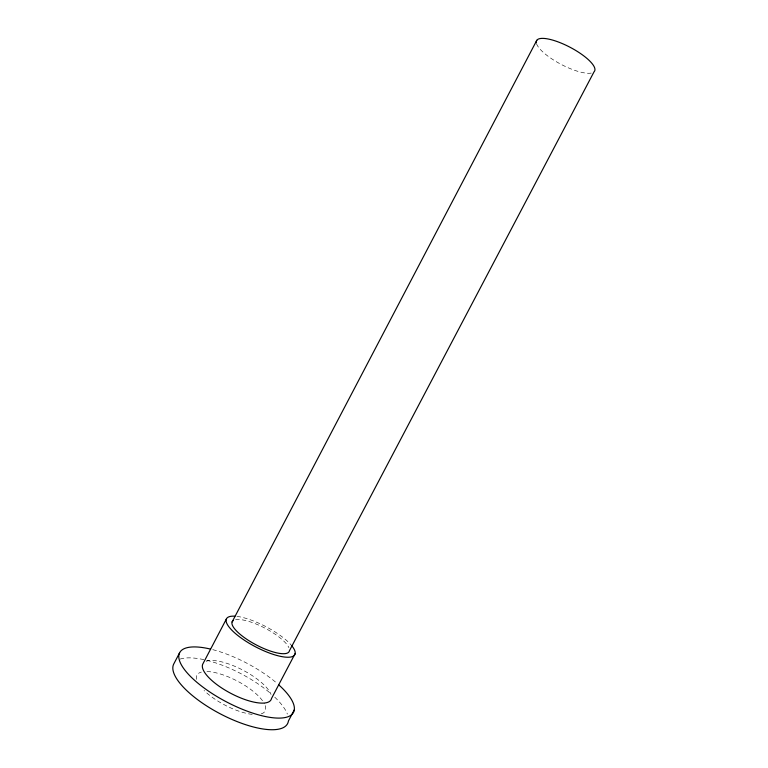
<?xml version="1.0" encoding="UTF-8"?>
<svg xmlns="http://www.w3.org/2000/svg" width="768" height="768" viewBox="0 0 768 768"><rect width="100%" height="100%" fill="white"/><g stroke="black" fill="none" stroke-linecap="round" stroke-linejoin="round"><path stroke-width="0.58" stroke-dasharray="3.84 2.88" d="M206.112 661.296A38.525 13.085 27.7 0 1 241.968 669.658A38.525 13.085 27.7 0 1 271.046 694.493M236.938 616.378A38.582 11.338 27.7 0 1 291.571 645.514M180.163 659.088A64.253 22.579 27.7 0 1 271.478 694.176M274.742 697.152A64.253 22.579 27.7 0 1 287.395 714.106M265.19 705.61A38.506 13.517 27.7 0 1 260.726 714.038M252.211 714.374A38.506 13.517 27.7 0 1 204.058 690.451M196.608 679.382A38.506 13.517 27.7 0 1 201.379 672.086M206.918 671.53A38.506 13.517 27.7 0 1 264.384 703.747M591.254 73.075A32.746 9.648 27.7 0 1 559.277 63.379A32.746 9.648 27.7 0 1 536.352 42.912M235.555 619.67A32.141 9.446 27.7 0 1 265.123 628.234A32.141 9.446 27.7 0 1 288.931 647.712M212.736 649.642A64.272 21.859 27.7 0 1 277.133 683.424"/><path stroke-width="1.15" d="M179.616 652.771L173.712 664.07A64.253 22.579 27.7 0 0 223.862 715.67A64.253 22.579 27.7 0 0 288.413 721.008L294.317 709.814M226.349 619.066L202.694 664.253A38.525 13.085 27.7 0 0 233.098 694.512A38.525 13.085 27.7 0 0 271.517 698.477L295.162 653.549M232.109 621.955L536.794 40.32M278.813 684.912A64.272 21.859 27.7 0 1 271.968 717.648A64.272 21.859 27.7 0 1 187.757 673.546A64.272 21.859 27.7 0 1 210.365 649.056M291.571 645.514A38.582 11.338 27.7 0 1 279.878 656.218A38.582 11.338 27.7 0 1 234.576 632.784A38.582 11.338 27.7 0 1 234.864 616.186M536.352 42.912A32.746 9.648 27.7 0 1 568.176 46.301A32.746 9.648 27.7 0 1 594.058 71.789L289.459 650.688A32.141 9.446 27.7 0 1 255.677 644.611A32.141 9.446 27.7 0 1 233.126 620.63"/></g></svg>
